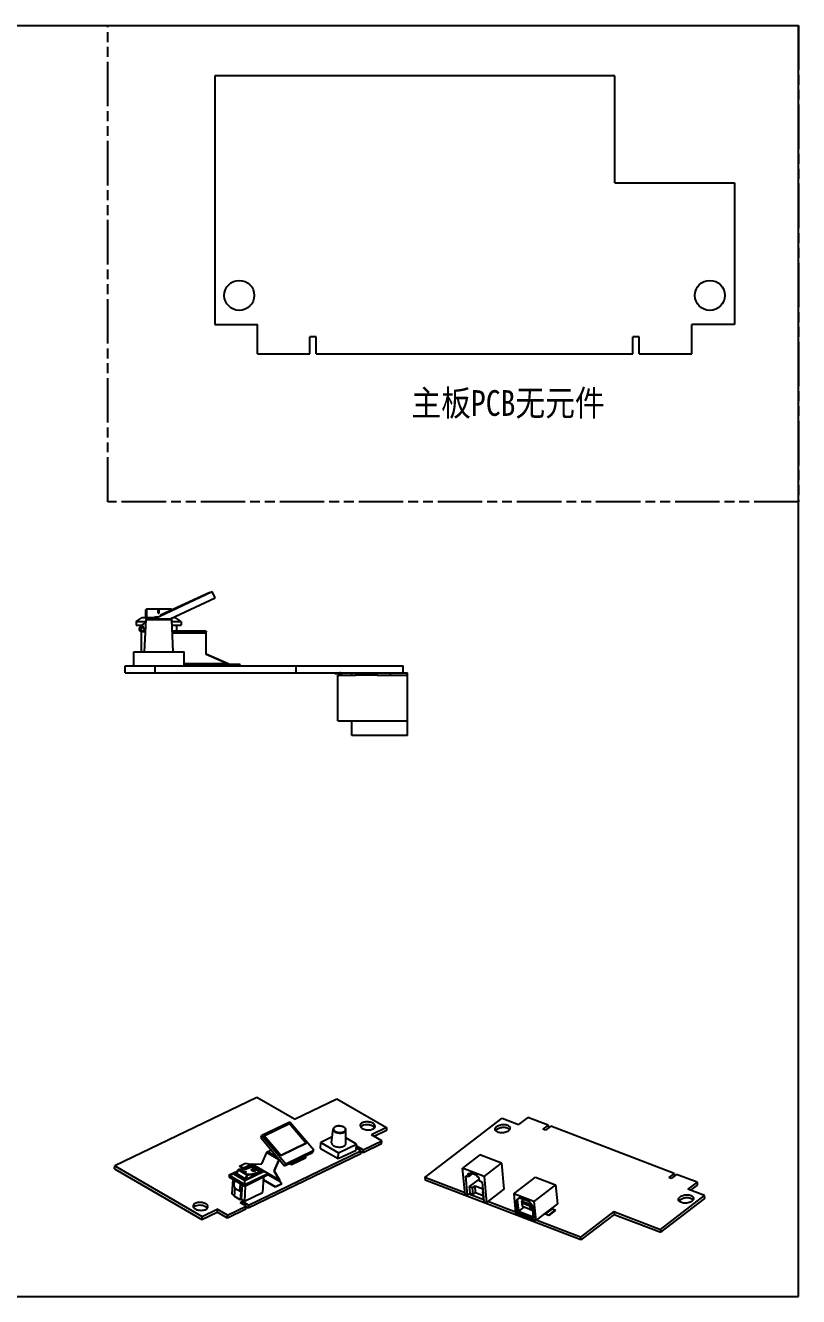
# Model space of a CAD drawing. Extents: x 0 to 420, y 0 to 297.
# Drawn here: x 239.3 to 420, y 0 to 297 of the extents above; entities that cross this region are included whole.
import ezdxf

# ---------------------------------------------------------------- set-up
doc = ezdxf.new("R2010")
doc.units = 0
doc.header["$LTSCALE"] = 23.1
doc.linetypes.add('PHANTOM', pattern=[0.8, 0.45, -0.05, 0.1, -0.05, 0.1, -0.05])
doc.layers.get('0').update_dxf_attribs({"linetype": 'CONTINUOUS'})
doc.styles.get("Standard").update_dxf_attribs({"font": 'txt', "width": 0.85})

msp = doc.modelspace()

# ---------------------------------------------------------------- linework, layer by layer
at = {"color": 7, "linetype": 'CONTINUOUS'}
for p, q in [((0, 297), (420, 297)), ((420, 0), (420, 297)), ((283.52, 285.23), (283.52, 227.13)), ((377.02, 285.23), (283.52, 285.23)), ((377.02, 260.23), (377.02, 285.23)), ((377.02, 260.23), (405.02, 260.23)), ((405.02, 260.23), (405.02, 227.13)), ((283.52, 227.13), (293.52, 227.13)), ((293.52, 220.23), (293.52, 227.13)), ((405.02, 227.13), (395.01, 227.13)), ((395.01, 220.23), (395.01, 227.13)), ((307.27, 224.23), (305.77, 224.23)), ((305.77, 220.23), (305.77, 224.23)), ((307.27, 220.23), (307.27, 224.23)), ((382.77, 224.23), (381.27, 224.23)), ((381.27, 220.23), (381.27, 224.23)), ((382.77, 220.23), (382.77, 224.23)), ((293.52, 220.23), (305.77, 220.23)), ((307.27, 220.23), (381.27, 220.23)), ((382.77, 220.23), (395.01, 220.23)), ((269.34, 158.36), (282.95, 164.71)), ((282.36, 164.54), (270.85, 159.18)), ((282.36, 164.54), (282.4, 164.45)), ((283.62, 163.26), (282.95, 164.71)), ((267.45, 158.66), (267.45, 160.4)), ((267.65, 158.66), (267.65, 160.6)), ((273.25, 160.6), (267.65, 160.6)), ((273.25, 160.58), (267.65, 160.58)), ((270.33, 159.69), (270.33, 160.42)), ((270.33, 160.42), (270.58, 160.42)), ((270.33, 160.39), (270.58, 160.39)), ((270.58, 159.69), (270.58, 160.42)), ((273.13, 158.36), (283.62, 163.26)), ((273.25, 160.6), (273.25, 160.3)), ((265.2, 157.76), (266.6, 158.66)), ((265.2, 157.76), (265.2, 156.86)), ((265.2, 157.76), (267.46, 157.76)), ((266.54, 157.06), (267.45, 157.48)), ((266.6, 158.66), (269.99, 158.66)), ((267.15, 150.66), (267.48, 158.17)), ((267.48, 158.17), (273.53, 158.17)), ((267.68, 158.36), (273.33, 158.36)), ((269.7, 158.71), (269.7, 158.68)), ((270.33, 159.69), (270.58, 159.69)), ((270.85, 159.18), (270.89, 159.09)), ((273.85, 150.66), (273.53, 158.17)), ((273.54, 157.76), (275.7, 157.76)), ((273.77, 158.66), (274.3, 158.66)), ((275.7, 157.76), (274.3, 158.66)), ((275.7, 157.76), (275.7, 156.86)), ((265.2, 156.86), (266.63, 156.86)), ((266.24, 156.53), (266.3, 156.39)), ((266.3, 156.86), (266.3, 156.56)), ((266.3, 156.39), (266.76, 156.61)), ((266.3, 156.39), (266.3, 155.49)), ((266.3, 155.33), (266.3, 150.66)), ((266.51, 155.29), (266.51, 155.44)), ((267.36, 155.44), (266.51, 155.44)), ((267.22, 155.61), (266.54, 157.06)), ((267.22, 155.61), (267.37, 155.68)), ((273.58, 156.86), (275.7, 156.86)), ((281.51, 155.44), (273.64, 155.44)), ((274.6, 156.86), (274.6, 155.44)), ((281.51, 155.44), (281.51, 155.29)), ((264.6, 147.36), (264.6, 150.66)), ((264.6, 150.66), (276.4, 150.66)), ((276.4, 147.36), (276.4, 150.66)), ((286.51, 147.9), (281.51, 150.07)), ((262.6, 145.76), (262.6, 147.36)), ((262.6, 147.36), (327.6, 147.36)), ((262.6, 145.76), (328.6, 145.76)), ((269.51, 147.36), (269.51, 145.76)), ((286.51, 147.9), (286.51, 147.83)), ((287.66, 147.65), (287.66, 147.5)), ((289.51, 147.65), (287.66, 147.65)), ((289.51, 147.5), (289.51, 147.65)), ((302.6, 145.76), (302.6, 147.36)), ((311.6, 145.76), (311.6, 145.56)), ((311.6, 145.56), (312.8, 145.56)), ((315.6, 145.16), (315.6, 145.76)), ((316.52, 145.16), (316.52, 145.76)), ((321.52, 145.16), (321.52, 145.76)), ((324.52, 145.76), (324.52, 145.16)), ((327.6, 145.76), (327.6, 147.36)), ((328.6, 131.06), (328.6, 145.76)), ((312.3, 134.54), (312.3, 145.16)), ((312.3, 145.16), (316.52, 145.16)), ((313.1, 145.26), (313.1, 145.16)), ((313.3, 145.16), (313.3, 145.26)), ((316.52, 145.46), (321.52, 145.46)), ((316.52, 145.26), (321.52, 145.26)), ((321.52, 145.16), (328.6, 145.16)), ((312.3, 134.54), (328.6, 134.54)), ((315.6, 131.06), (315.6, 134.54)), ((328.6, 131.06), (315.6, 131.06)), ((293.37, 46.5), (260.16, 30.51)), ((302.14, 41.42), (293.37, 46.5)), ((302.14, 41.42), (312.09, 46.21)), ((312.09, 46.21), (323.71, 39.49)), ((332.61, 27.86), (350.68, 41.72)), ((350.68, 41.72), (354.57, 40.23)), ((356.72, 41.87), (354.57, 40.23)), ((361.49, 40.04), (356.72, 41.87)), ((301.11, 40.75), (294.58, 37.6)), ((295.06, 37.55), (301.03, 40.43)), ((301.03, 40.43), (304.94, 35.81)), ((306.68, 34.18), (301.11, 40.75)), ((310.85, 35.95), (311.2, 39.12)), ((314.19, 35.76), (314.21, 38.94)), ((323.71, 39.49), (320.16, 37.78)), ((323.67, 38.81), (320.78, 37.42)), ((323.71, 39.49), (323.67, 38.81)), ((361.49, 40.04), (360.25, 39.09)), ((360.83, 38.87), (360.25, 39.09)), ((362.08, 39.82), (360.83, 38.87)), ((361.49, 40.04), (361.55, 39.42)), ((390.91, 28.77), (362.08, 39.82)), ((294.3, 37.13), (294.58, 37.6)), ((294.3, 37.13), (299.87, 30.55)), ((294.58, 37.6), (300.15, 31.03)), ((295.06, 37.55), (295.05, 37.52)), ((298.95, 32.91), (295.05, 37.52)), ((298.97, 32.94), (295.06, 37.55)), ((304.92, 35.78), (298.95, 32.91)), ((304.94, 35.81), (298.97, 32.94)), ((304.94, 35.81), (304.92, 35.78)), ((308.27, 34.62), (308.35, 36.02)), ((311, 37.29), (308.35, 36.02)), ((308.35, 36.02), (312.49, 33.62)), ((312.49, 33.62), (316.69, 35.64)), ((316.69, 35.64), (314.2, 37.08)), ((316.6, 34.24), (316.69, 35.64)), ((322.54, 35.7), (318.19, 33.6)), ((318.23, 34.28), (322.58, 36.38)), ((322.58, 36.38), (320.16, 37.78)), ((322.54, 35.7), (322.58, 36.38)), ((317.66, 33.35), (291.37, 20.69)), ((291.41, 21.37), (317.7, 34.03)), ((294.55, 31.03), (295.71, 33.67)), ((295.71, 33.67), (298.52, 32.04)), ((295.92, 33.9), (296.31, 34.09)), ((295.92, 33.9), (298.12, 32.63)), ((298.97, 32.94), (298.95, 32.91)), ((300.15, 31.03), (306.68, 34.18)), ((304.72, 32.89), (306.41, 33.7)), ((306.41, 33.7), (306.68, 34.18)), ((308.27, 34.62), (312.41, 32.23)), ((312.41, 32.23), (316.6, 34.24)), ((312.41, 32.23), (312.49, 33.62)), ((317.7, 34.03), (316.63, 34.64)), ((316.82, 35.09), (316.65, 35.01)), ((316.82, 35.09), (316.79, 34.55)), ((318.23, 34.28), (316.82, 35.09)), ((317.66, 33.35), (317.7, 34.03)), ((318.19, 33.6), (317.69, 33.89)), ((318.19, 33.6), (318.23, 34.28)), ((345.5, 33.08), (341.46, 29.98)), ((350.53, 31.15), (345.5, 33.08)), ((260.12, 29.83), (260.16, 30.51)), ((260.12, 29.83), (280.52, 18.03)), ((260.16, 30.51), (280.56, 18.71)), ((289.33, 30.5), (290.75, 31.18)), ((290.25, 29.97), (289.33, 30.5)), ((289.33, 30.44), (289.33, 30.5)), ((292.24, 30.92), (289.65, 29.68)), ((292.26, 30.78), (290.03, 29.71)), ((290.75, 31.18), (291.73, 30.97)), ((292.15, 30.51), (290.8, 29.86)), ((291.73, 30.97), (292, 30.81)), ((292.13, 30.33), (294.1, 29.19)), ((292.15, 30.51), (292.14, 30.34)), ((294.43, 29.19), (292.15, 30.51)), ((292.17, 30.33), (294.14, 29.19)), ((295.93, 28.79), (292.24, 30.92)), ((292.24, 30.92), (292.26, 30.78)), ((294.96, 29.22), (292.26, 30.78)), ((292.27, 29.75), (292.27, 29.73)), ((292.29, 30.91), (294.55, 31.03)), ((292.29, 30.91), (298.61, 27.26)), ((298.52, 32.04), (297.36, 29.4)), ((298.52, 32.04), (298.56, 32.03)), ((298.57, 32.06), (298.53, 32.08)), ((299.87, 30.55), (301.45, 31.31)), ((299.87, 30.55), (300.15, 31.03)), ((301.36, 30.94), (301.05, 31.12)), ((301.35, 30.87), (301.36, 30.94)), ((301.36, 30.94), (301.54, 31.03)), ((301.45, 31.31), (301.46, 31.3)), ((301.48, 31.34), (301.46, 31.3)), ((342.03, 23.9), (341.46, 29.98)), ((346.49, 28.05), (341.46, 29.98)), ((346.49, 28.05), (350.53, 31.15)), ((350.53, 31.15), (351.09, 25.07)), ((286.88, 28.34), (286.86, 27.96)), ((286.86, 27.96), (290.54, 25.83)), ((288.9, 29.31), (286.88, 28.34)), ((286.88, 28.34), (287.89, 28.68)), ((286.88, 28.34), (290.56, 26.21)), ((287.76, 27.44), (287.56, 23.98)), ((288.82, 29.13), (287.89, 28.68)), ((287.89, 28.68), (290.59, 27.11)), ((288.16, 27.2), (288.16, 27.17)), ((289.57, 26.36), (288.16, 27.17)), ((288.71, 28.85), (288.42, 28.71)), ((288.42, 28.71), (290.7, 27.39)), ((288.65, 28.7), (289.02, 29.63)), ((288.69, 28.67), (289.05, 29.6)), ((290.65, 27.53), (288.69, 28.67)), ((289.05, 29.6), (291.02, 28.46)), ((289.12, 29.69), (289.12, 29.69)), ((289.15, 29.68), (291.11, 28.54)), ((290.29, 29.08), (290.2, 29.13)), ((290.54, 25.83), (295.9, 28.41)), ((290.56, 26.21), (295.93, 28.79)), ((290.56, 26.21), (290.59, 27.11)), ((290.59, 27.11), (294.96, 29.22)), ((291.02, 28.46), (290.65, 27.53)), ((290.7, 27.39), (294.43, 29.19)), ((291.15, 28.41), (290.78, 27.49)), ((290.86, 29.14), (290.85, 29.13)), ((290.92, 29.09), (290.85, 29.13)), ((290.94, 29.09), (290.86, 29.14)), ((290.94, 29.09), (290.94, 29.09)), ((292.88, 29.39), (292.88, 29.38)), ((294.16, 29.06), (294.16, 29.07)), ((294.19, 29.07), (294.19, 29.1)), ((294.94, 27.95), (294.73, 24.34)), ((297.76, 25.63), (294.9, 27.28)), ((295.93, 28.79), (294.96, 29.22)), ((295.93, 28.79), (295.9, 28.41)), ((295.91, 28.55), (298.86, 26.85)), ((297.4, 29.39), (297.36, 29.4)), ((297.36, 29.4), (298.61, 27.26)), ((298.61, 27.26), (298.66, 27.25)), ((298.86, 26.85), (299.18, 26.31)), ((332.61, 27.86), (332.68, 27.2)), ((341.99, 24.27), (332.61, 27.86)), ((369.11, 13.24), (332.68, 27.2)), ((342.63, 23.67), (342.21, 28.21)), ((342.79, 27.99), (342.21, 28.21)), ((342.72, 28.76), (342.79, 27.99)), ((343.24, 28.55), (342.72, 28.76)), ((343.81, 28.77), (342.79, 27.99)), ((343.1, 25.72), (345.39, 27.47)), ((343.2, 29.01), (343.24, 28.55)), ((343.2, 29.01), (344.8, 28.4)), ((343.63, 28.85), (343.24, 28.55)), ((344.84, 27.94), (344.8, 28.4)), ((345.37, 27.74), (344.84, 27.94)), ((345.44, 26.98), (345.37, 27.74)), ((346.02, 26.75), (345.44, 26.98)), ((346.02, 26.75), (346.45, 22.2)), ((346.49, 28.05), (347.05, 21.97)), ((353.45, 23.99), (358.52, 27.88)), ((358.52, 27.88), (363.21, 26.08)), ((390.91, 28.77), (389.67, 27.81)), ((390.25, 27.59), (389.67, 27.81)), ((391.5, 28.54), (390.25, 27.59)), ((390.91, 28.77), (390.97, 28.14)), ((396.27, 26.72), (391.5, 28.54)), ((287.56, 23.98), (288.11, 23.66)), ((288.2, 25.26), (288.1, 23.44)), ((289.61, 24.45), (288.2, 25.26)), ((289.61, 24.45), (289.5, 22.63)), ((289.57, 26.39), (289.57, 26.36)), ((289.92, 26.19), (289.71, 22.73)), ((290.68, 25.9), (290.47, 22.29)), ((290.47, 22.29), (294.73, 24.34)), ((290.56, 26.21), (290.54, 25.83)), ((297.75, 25.56), (297.76, 25.63)), ((299.18, 26.31), (297.76, 25.63)), ((299.17, 26.25), (299.18, 26.31)), ((342.03, 23.9), (342.63, 23.67)), ((342.63, 23.67), (343.25, 24.15)), ((346.41, 22.58), (342.94, 23.91)), ((343.25, 24.15), (343.1, 25.72)), ((343.1, 25.72), (343.81, 25.45)), ((343.25, 24.15), (343.95, 23.88)), ((343.81, 25.45), (344.37, 25.88)), ((343.95, 23.88), (343.81, 25.45)), ((343.95, 23.88), (344.51, 24.31)), ((344.51, 24.31), (344.37, 25.88)), ((344.37, 25.88), (346.17, 25.18)), ((344.51, 24.31), (346.31, 23.62)), ((346.23, 24.53), (346.22, 24.52)), ((346.37, 22.95), (346.22, 24.52)), ((346.23, 24.52), (346.22, 24.52)), ((351.09, 25.07), (347.05, 21.97)), ((353.45, 23.99), (353.86, 19.6)), ((358.14, 22.19), (353.45, 23.99)), ((363.21, 26.08), (358.14, 22.19)), ((363.21, 26.08), (363.62, 21.69)), ((396.27, 26.72), (394.13, 25.07)), ((398.02, 23.58), (394.13, 25.07)), ((396.33, 26.05), (394.74, 24.83)), ((396.27, 26.72), (396.33, 26.05)), ((286.53, 19.02), (290.88, 21.11)), ((289.5, 22.63), (288.1, 23.44)), ((290.01, 22.18), (289.48, 21.93)), ((290.88, 21.11), (289.48, 21.93)), ((289.5, 22.63), (289.71, 22.73)), ((289.71, 22.73), (290.47, 22.29)), ((290.01, 22.18), (289.98, 21.64)), ((291.41, 21.37), (290.01, 22.18)), ((290.84, 20.43), (290.88, 21.11)), ((291.37, 20.69), (290.87, 20.98)), ((291.37, 20.69), (291.41, 21.37)), ((346.37, 22.95), (346.38, 22.95)), ((346.45, 22.2), (347.05, 21.97)), ((353.85, 19.73), (347.36, 22.21)), ((354.73, 23.16), (354.04, 22.64)), ((354.3, 19.78), (354.04, 22.64)), ((354.25, 22.61), (354.85, 23.06)), ((354.25, 22.61), (354.5, 19.93)), ((355.78, 20.9), (354.5, 19.93)), ((354.73, 23.16), (356.93, 22.32)), ((354.8, 23.08), (356.93, 22.26)), ((355.34, 22.31), (355.83, 22.69)), ((355.46, 21.03), (355.34, 22.31)), ((355.39, 21.91), (355.34, 22.31)), ((355.34, 22.31), (357.48, 21.49)), ((355.48, 21.04), (355.39, 21.91)), ((355.39, 21.91), (357.15, 21.24)), ((355.48, 21.04), (355.46, 21.03)), ((357.6, 20.21), (355.46, 21.03)), ((357.23, 20.37), (355.48, 21.04)), ((357.78, 21.2), (356.93, 22.32)), ((356.93, 22.27), (357.73, 21.22)), ((357.15, 21.24), (357.48, 21.49)), ((357.15, 21.24), (357.23, 20.37)), ((357.48, 21.49), (357.51, 21.51)), ((357.48, 21.49), (357.6, 20.21)), ((357.72, 21.22), (357.98, 18.49)), ((357.78, 21.2), (358.04, 18.34)), ((358.14, 22.19), (358.55, 17.81)), ((363.62, 21.69), (362.31, 20.69)), ((387.73, 15.68), (398.02, 23.58)), ((387.79, 15.02), (398.08, 22.91)), ((398.08, 22.91), (398.02, 23.58)), ((280.52, 18.03), (284.07, 19.74)), ((280.52, 18.03), (280.56, 18.71)), ((280.56, 18.71), (284.11, 20.42)), ((284.11, 20.42), (284.07, 19.74)), ((286.49, 18.34), (284.07, 19.74)), ((286.53, 19.02), (284.11, 20.42)), ((290.84, 20.43), (286.49, 18.34)), ((286.49, 18.34), (286.53, 19.02)), ((358.55, 17.81), (353.86, 19.6)), ((358.04, 18.34), (354.3, 19.78)), ((354.5, 19.93), (357.97, 18.6)), ((357.23, 20.37), (357.6, 20.21)), ((357.6, 20.21), (357.8, 20.36)), ((360.75, 19.49), (358.55, 17.81)), ((369.05, 13.9), (358.66, 17.88)), ((360.75, 19.49), (360.76, 19.45)), ((362.31, 20.65), (360.76, 19.45)), ((362.4, 20.53), (360.84, 19.34)), ((360.84, 19.34), (361.58, 19.06)), ((361.59, 18.94), (360.85, 19.22)), ((363.13, 20.25), (361.58, 19.06)), ((361.58, 19.06), (361.59, 18.94)), ((363.14, 20.13), (361.59, 18.94)), ((362.31, 20.69), (362.31, 20.65)), ((362.4, 20.53), (363.13, 20.25)), ((363.13, 20.25), (363.14, 20.13)), ((376.82, 19.86), (369.05, 13.9)), ((376.88, 19.2), (369.11, 13.24)), ((376.82, 19.86), (387.73, 15.68)), ((376.82, 19.86), (376.88, 19.2)), ((376.88, 19.2), (387.79, 15.02)), ((387.73, 15.68), (387.79, 15.02)), ((369.05, 13.9), (369.11, 13.24)), ((0, 0), (420, 0))]:
    msp.add_line(p, q, dxfattribs=at)
at = {"color": 3, "linetype": 'CONTINUOUS'}
for p, q in [((266.24, 156.53), (266.69, 156.74)), ((267.36, 155.29), (266.51, 155.29)), ((281.51, 155.29), (273.65, 155.29)), ((281.51, 155.04), (273.66, 155.04)), ((281.51, 149.99), (281.51, 155.29)), ((286.51, 147.83), (281.51, 149.99)), ((286.51, 147.83), (276.4, 147.83)), ((289.51, 147.5), (276.4, 147.5)), ((301.48, 31.34), (304.71, 32.9)), ((290.19, 29.94), (289.33, 30.44)), ((298.56, 32.03), (297.4, 29.39)), ((301.35, 30.87), (300.98, 31.09)), ((301.51, 30.86), (304.74, 32.41)), ((297.75, 25.56), (294.9, 27.21)), ((297.4, 29.39), (298.66, 27.25)), ((299.17, 26.25), (297.75, 25.56))]:
    msp.add_line(p, q, dxfattribs=at)
at = {"linetype": 'PHANTOM'}
msp.add_lwpolyline([(258.58, 297), (420, 297), (420, 185.71), (258.58, 185.71)], close=True, dxfattribs=at)
at = {"color": 7, "linetype": 'CONTINUOUS'}
for centre in [(289.27, 233.93), (399.27, 233.93)]:
    msp.add_circle(centre, 3.5, dxfattribs=at)
for centre, radius, start, end in [((267.65, 160.4), 0.2, 102.0734, 180.0021), ((267.65, 160.4), 0.201, 90.0408, 102.0662), ((267.65, 160.36), 0.221, 90.0219, 100.8138), ((273.25, 160.4), 0.199, 83.9066, 89.9868), ((273.25, 160.4), 0.2, 0.0002, 83.944), ((267.68, 158.16), 0.2, 90, 177.5), ((273.33, 158.16), 0.2, 2.5, 90), ((266.51, 155.94), 0.5, 115, 270), ((288.61, 153.21), 5.7, 248.4319, 248.7015), ((312.8, 145.26), 0.5, 0, 90), ((312.8, 145.26), 0.3, 0, 90), ((312.3, 38.37), 1.44, 114.0524, 115.7042), ((312.27, 38.53), 1.26, 115.7029, 117.5554), ((320.05, 38.87), 1.02, 43.6481, 44.2679), ((350.03, 38.3), 0.948, 141.196, 145.1104), ((351.69, 38.41), 1.02, 49.9025, 50.5699), ((292.12, 30.24), 0.101, 100.983, 115.6479), ((288.52, 37.83), 8.33, 295.3941, 295.6822), ((292.12, 30.24), 0.1, 59.9448, 100.9649), ((292.25, 36.73), 5.82, 270.1201, 270.45), ((299.02, 31.82), 0.547, 151.6813, 156.2292), ((298.83, 31.92), 0.335, 150.9926, 151.6922), ((298.83, 31.92), 0.339, 145.6086, 150.9849), ((289.11, 29.59), 0.1, 85.0276, 158.4853), ((289.47, 33.76), 4.09, 265.1551, 265.5295), ((292.23, 29.59), 0.108, 172.0785, 184.6428), ((292.99, 29.51), 0.131, 346.6409, 354.9863), ((294.09, 29.11), 0.1, 357.4203, 59.9507), ((296.22, 25.74), 2.83, 31.1648, 32.4022), ((313.8, 35.43), 17.24, 209.1496, 209.3077), ((303.97, 29.91), 5.97, 209.3206, 209.6212), ((392.89, 21.88), 0.948, 141.196, 145.1104), ((394.55, 21.98), 1.02, 49.9025, 50.5699), ((280.98, 20.06), 1.02, 43.6481, 44.2679), ((335.59, 44.64), 31.12, 306.97, 307.429)]:
    msp.add_arc(centre, radius, start, end, dxfattribs=at)
at = {"color": 3, "linetype": 'CONTINUOUS'}
for centre, radius, start, end in [((266.51, 155.94), 0.65, 115, 270), ((298.94, 31.86), 0.42, 152.6884, 156.2334), ((298.78, 31.95), 0.231, 147.5779, 151.6832), ((298.95, 31.86), 0.426, 151.6922, 152.6959), ((301.13, 31.04), 0.464, 37.9417, 40.2616), ((294.67, 25.42), 4.39, 21.3723, 22.1501)]:
    msp.add_arc(centre, radius, start, end, dxfattribs=at)
at = {"color": 7, "linetype": 'CONTINUOUS'}
for points, knots in [([(267.45, 160.4), (267.45, 160.42), (267.46, 160.46), (267.5, 160.52), (267.55, 160.56), (267.59, 160.57), (267.61, 160.58)], [0, 0, 0, 0, 0.239833, 0.485157, 0.738832, 1, 1, 1, 1]), ([(273.45, 160.4), (273.45, 160.42), (273.44, 160.47), (273.4, 160.53), (273.33, 160.57), (273.28, 160.58), (273.25, 160.58)], [0, 0, 0, 0, 0.238313, 0.483598, 0.738487, 1, 1, 1, 1]), ([(269.45, 158.71), (269.45, 158.71), (269.46, 158.72), (269.46, 158.72), (269.47, 158.73), (269.49, 158.73), (269.53, 158.74), (269.6, 158.76), (269.7, 158.77), (269.82, 158.78), (269.97, 158.79), (270.13, 158.8), (270.24, 158.81), (270.29, 158.81)], [0, 0, 0, 0, 0.00883, 0.015708, 0.024574, 0.048609, 0.081146, 0.171077, 0.29195, 0.440033, 0.610833, 0.79936, 1, 1, 1, 1]), ([(269.5, 158.69), (269.49, 158.69), (269.48, 158.7), (269.47, 158.7), (269.46, 158.7), (269.46, 158.71), (269.45, 158.71), (269.45, 158.71)], [0, 0, 0, 0, 0.397054, 0.689594, 0.797976, 0.883094, 1, 1, 1, 1]), ([(269.5, 158.71), (269.51, 158.71), (269.54, 158.72), (269.62, 158.73), (269.68, 158.74), (269.72, 158.74)], [0, 0, 0, 0, 0.178279, 0.406295, 1, 1, 1, 1]), ([(269.72, 158.68), (269.68, 158.68), (269.62, 158.68), (269.54, 158.69), (269.51, 158.69), (269.5, 158.69)], [0, 0, 0, 0, 0.594534, 0.822506, 1, 1, 1, 1]), ([(270.23, 158.78), (270.19, 158.77), (270.12, 158.77), (270.02, 158.77), (269.93, 158.76), (269.85, 158.75), (269.79, 158.74), (269.75, 158.73), (269.72, 158.72), (269.71, 158.72), (269.7, 158.71), (269.7, 158.71)], [0, 0, 0, 0, 0.206204, 0.397055, 0.567978, 0.714059, 0.83259, 0.920288, 0.975268, 0.99079, 1, 1, 1, 1]), ([(269.7, 158.71), (269.7, 158.71), (269.71, 158.71), (269.72, 158.7), (269.73, 158.7), (269.74, 158.7), (269.76, 158.69), (269.79, 158.69), (269.84, 158.69), (269.91, 158.68), (269.97, 158.68), (270.02, 158.68)], [0, 0, 0, 0, 0.025426, 0.047982, 0.078102, 0.115961, 0.16156, 0.275688, 0.418902, 0.588594, 1, 1, 1, 1]), ([(269.72, 158.74), (269.79, 158.75), (269.94, 158.76), (270.09, 158.77), (270.17, 158.77)], [0, 0, 0, 0, 0.45924, 1, 1, 1, 1]), ([(270, 158.67), (269.97, 158.67), (269.88, 158.67), (269.79, 158.67), (269.72, 158.68)], [0, 0, 0, 0, 0.273139, 1, 1, 1, 1]), ([(287.66, 147.65), (287.47, 147.65), (287.09, 147.7), (286.72, 147.82), (286.54, 147.9)], [0, 0, 0, 0, 0.489892, 1, 1, 1, 1]), ([(311.2, 39.12), (311.19, 39.08), (311.2, 39), (311.24, 38.88), (311.31, 38.76), (311.42, 38.65), (311.55, 38.54), (311.71, 38.45), (311.89, 38.37), (312.16, 38.28), (312.52, 38.21), (312.97, 38.2), (313.33, 38.25), (313.59, 38.32), (313.71, 38.37), (313.77, 38.4)], [0, 0, 0, 0, 0.040031, 0.081898, 0.127435, 0.177792, 0.233451, 0.294356, 0.360046, 0.429766, 0.577152, 0.727533, 0.871245, 0.937942, 1, 1, 1, 1]), ([(311.67, 39.67), (311.61, 39.64), (311.49, 39.57), (311.34, 39.44), (311.24, 39.29), (311.21, 39.18), (311.2, 39.12)], [0, 0, 0, 0, 0.281468, 0.537757, 0.774425, 1, 1, 1, 1]), ([(311.68, 39.65), (311.62, 39.62), (311.52, 39.55), (311.39, 39.43), (311.33, 39.31), (311.3, 39.21), (311.3, 39.14), (311.31, 39.06), (311.34, 38.96), (311.42, 38.84), (311.55, 38.71), (311.73, 38.59), (311.94, 38.49), (312.18, 38.42), (312.44, 38.37), (312.71, 38.34), (312.98, 38.34), (313.24, 38.37), (313.48, 38.43), (313.63, 38.49), (313.7, 38.52)], [0, 0, 0, 0, 0.057955, 0.108805, 0.153931, 0.175289, 0.196416, 0.217821, 0.239983, 0.287981, 0.342638, 0.40455, 0.473216, 0.547392, 0.625349, 0.705067, 0.7844, 0.861233, 0.933624, 1, 1, 1, 1]), ([(314.21, 38.94), (314.22, 38.99), (314.2, 39.08), (314.15, 39.21), (314.07, 39.33), (313.96, 39.44), (313.83, 39.54), (313.61, 39.66), (313.31, 39.77), (312.9, 39.85), (312.48, 39.87), (312.08, 39.82), (311.82, 39.74), (311.71, 39.69)], [0, 0, 0, 0, 0.045207, 0.091786, 0.140894, 0.193446, 0.250003, 0.310706, 0.443175, 0.586035, 0.731713, 0.872027, 1, 1, 1, 1]), ([(313.7, 38.52), (313.76, 38.55), (313.87, 38.61), (314.01, 38.74), (314.08, 38.86), (314.11, 38.96), (314.12, 39.03), (314.12, 39.1), (314.09, 39.2), (314.02, 39.33), (313.88, 39.46), (313.71, 39.58), (313.5, 39.69), (313.25, 39.76), (312.99, 39.82), (312.72, 39.84), (312.45, 39.84), (312.18, 39.81), (311.94, 39.76), (311.79, 39.7), (311.72, 39.67)], [0, 0, 0, 0, 0.059301, 0.111327, 0.157223, 0.178751, 0.199895, 0.221173, 0.243088, 0.290364, 0.344212, 0.405396, 0.4735, 0.547308, 0.625078, 0.704758, 0.784154, 0.861093, 0.933582, 1, 1, 1, 1]), ([(313.77, 38.4), (313.83, 38.43), (313.95, 38.5), (314.1, 38.63), (314.18, 38.76), (314.21, 38.87), (314.21, 38.92), (314.21, 38.94)], [0, 0, 0, 0, 0.296732, 0.556974, 0.786507, 0.894195, 1, 1, 1, 1]), ([(320.52, 40.48), (320.39, 40.56), (320.11, 40.68), (319.64, 40.79), (319.14, 40.83), (318.65, 40.79), (318.22, 40.68), (317.86, 40.51), (317.61, 40.28), (317.54, 40.08), (317.53, 39.99)], [0, 0, 0, 0, 0.130889, 0.275418, 0.425453, 0.571938, 0.706403, 0.82256, 0.918516, 1, 1, 1, 1]), ([(317.53, 39.99), (317.53, 39.93), (317.55, 39.79), (317.65, 39.6), (317.82, 39.43), (317.96, 39.33), (318.04, 39.29)], [0, 0, 0, 0, 0.20945, 0.438749, 0.701016, 1, 1, 1, 1]), ([(317.75, 39.76), (317.74, 39.75), (317.7, 39.71), (317.66, 39.67), (317.63, 39.64)], [0, 0, 0, 0, 0.259486, 1, 1, 1, 1]), ([(320.48, 39.81), (320.28, 39.92), (319.8, 40.09), (319.05, 40.17), (318.34, 40.07), (317.91, 39.89), (317.75, 39.76)], [0, 0, 0, 0, 0.248172, 0.522655, 0.784528, 1, 1, 1, 1]), ([(318.04, 39.29), (318.16, 39.21), (318.45, 39.09), (318.92, 38.98), (319.42, 38.94), (319.91, 38.98), (320.34, 39.09), (320.7, 39.26), (320.95, 39.49), (321.02, 39.69), (321.03, 39.78)], [0, 0, 0, 0, 0.130889, 0.275418, 0.425453, 0.571938, 0.706403, 0.82256, 0.918516, 1, 1, 1, 1]), ([(320.78, 39.58), (320.76, 39.6), (320.67, 39.69), (320.57, 39.76), (320.48, 39.81)], [0, 0, 0, 0, 0.233752, 1, 1, 1, 1]), ([(321.03, 39.78), (321.03, 39.85), (321.01, 39.98), (320.91, 40.17), (320.74, 40.34), (320.6, 40.44), (320.52, 40.48)], [0, 0, 0, 0, 0.20945, 0.438749, 0.701016, 1, 1, 1, 1]), ([(320.88, 39.45), (320.88, 39.46), (320.85, 39.51), (320.81, 39.55), (320.79, 39.57)], [0, 0, 0, 0, 0.241293, 1, 1, 1, 1]), ([(349.06, 39.08), (349.06, 39.14), (349.07, 39.26), (349.14, 39.44), (349.27, 39.61), (349.38, 39.71), (349.44, 39.76)], [0, 0, 0, 0, 0.218663, 0.452055, 0.711071, 1, 1, 1, 1]), ([(352.17, 38.72), (352.05, 38.63), (351.77, 38.47), (351.3, 38.32), (350.79, 38.25), (350.28, 38.26), (349.82, 38.35), (349.43, 38.53), (349.16, 38.77), (349.07, 38.98), (349.06, 39.08)], [0, 0, 0, 0, 0.126012, 0.267041, 0.415355, 0.561802, 0.69759, 0.816061, 0.915032, 1, 1, 1, 1]), ([(349.29, 38.9), (349.3, 38.92), (349.37, 38.99), (349.44, 39.06), (349.5, 39.1)], [0, 0, 0, 0, 0.237679, 1, 1, 1, 1]), ([(349.44, 39.76), (349.56, 39.85), (349.84, 40.01), (350.3, 40.16), (350.82, 40.23), (351.33, 40.22), (351.79, 40.13), (352.18, 39.96), (352.45, 39.71), (352.54, 39.5), (352.55, 39.4)], [0, 0, 0, 0, 0.126012, 0.267041, 0.415355, 0.561802, 0.69759, 0.816061, 0.915032, 1, 1, 1, 1]), ([(349.5, 39.1), (349.69, 39.25), (350.17, 39.47), (350.95, 39.6), (351.71, 39.53), (352.17, 39.34), (352.34, 39.2)], [0, 0, 0, 0, 0.242695, 0.516619, 0.781115, 1, 1, 1, 1]), ([(352.55, 39.4), (352.55, 39.34), (352.54, 39.22), (352.47, 39.04), (352.34, 38.87), (352.23, 38.77), (352.17, 38.72)], [0, 0, 0, 0, 0.218663, 0.452055, 0.711071, 1, 1, 1, 1]), ([(352.35, 39.19), (352.36, 39.18), (352.41, 39.14), (352.45, 39.1), (352.47, 39.06)], [0, 0, 0, 0, 0.259104, 1, 1, 1, 1]), ([(310.85, 35.95), (310.84, 35.91), (310.85, 35.82), (310.89, 35.68), (310.97, 35.55), (311.09, 35.42), (311.24, 35.31), (311.41, 35.21), (311.61, 35.12), (311.91, 35.02), (312.31, 34.95), (312.81, 34.93), (313.21, 34.98), (313.5, 35.07), (313.63, 35.12), (313.69, 35.15)], [0, 0, 0, 0, 0.040031, 0.081898, 0.127435, 0.177791, 0.23345, 0.294355, 0.360045, 0.429764, 0.57715, 0.727532, 0.871244, 0.937942, 1, 1, 1, 1]), ([(313.69, 35.15), (313.77, 35.19), (313.9, 35.26), (314.06, 35.41), (314.15, 35.55), (314.19, 35.67), (314.19, 35.73), (314.19, 35.76)], [0, 0, 0, 0, 0.296734, 0.556975, 0.786506, 0.894194, 1, 1, 1, 1]), ([(295.71, 33.67), (295.73, 33.72), (295.79, 33.81), (295.87, 33.88), (295.92, 33.9)], [0, 0, 0, 0, 0.528836, 1, 1, 1, 1]), ([(296.31, 34.09), (296.34, 34.1), (296.48, 34.17), (296.62, 34.22), (296.73, 34.26)], [0, 0, 0, 0, 0.243181, 1, 1, 1, 1]), ([(292.08, 30.33), (291.83, 30.21), (291.33, 30), (290.58, 29.79), (289.85, 29.67), (289.38, 29.67), (289.15, 29.69)], [0, 0, 0, 0, 0.273913, 0.531203, 0.77264, 1, 1, 1, 1]), ([(289.15, 29.68), (289.38, 29.66), (289.86, 29.66), (290.59, 29.77), (291.34, 29.99), (291.84, 30.19), (292.09, 30.31)], [0, 0, 0, 0, 0.228447, 0.470202, 0.727092, 1, 1, 1, 1]), ([(291.73, 30.97), (291.81, 30.95), (291.98, 30.92), (292.14, 30.91), (292.22, 30.91)], [0, 0, 0, 0, 0.516441, 1, 1, 1, 1]), ([(292.08, 30.33), (292.09, 30.34), (292.11, 30.34), (292.12, 30.33), (292.13, 30.33)], [0, 0, 0, 0, 0.460294, 1, 1, 1, 1]), ([(292.12, 29.61), (292.12, 29.62), (292.13, 29.65), (292.16, 29.69), (292.21, 29.72), (292.25, 29.74), (292.27, 29.75)], [0, 0, 0, 0, 0.20233, 0.429305, 0.6938, 1, 1, 1, 1]), ([(292.12, 29.61), (292.12, 29.62), (292.14, 29.65), (292.19, 29.7), (292.24, 29.72), (292.27, 29.73)], [0, 0, 0, 0, 0.203751, 0.56069, 1, 1, 1, 1]), ([(292.13, 30.33), (292.14, 30.33), (292.15, 30.34), (292.17, 30.33), (292.17, 30.33)], [0, 0, 0, 0, 0.54295, 1, 1, 1, 1]), ([(292.27, 29.75), (292.31, 29.76), (292.39, 29.78), (292.53, 29.8), (292.68, 29.79), (292.82, 29.76), (292.95, 29.72), (293.03, 29.66), (293.08, 29.61), (293.1, 29.58), (293.12, 29.54), (293.12, 29.51), (293.12, 29.5)], [0, 0, 0, 0, 0.12728, 0.2718, 0.422935, 0.570896, 0.707306, 0.824503, 0.874918, 0.920103, 0.961199, 1, 1, 1, 1]), ([(292.27, 29.73), (292.3, 29.75), (292.39, 29.77), (292.52, 29.78), (292.67, 29.78), (292.81, 29.75), (292.93, 29.71), (293.02, 29.66), (293.07, 29.61), (293.1, 29.57), (293.11, 29.54), (293.12, 29.51), (293.12, 29.5)], [0, 0, 0, 0, 0.126111, 0.269146, 0.41899, 0.566252, 0.70296, 0.82161, 0.873023, 0.919201, 0.961011, 1, 1, 1, 1]), ([(292.99, 29.51), (292.99, 29.52), (292.99, 29.54), (292.98, 29.57), (292.96, 29.59), (292.93, 29.63), (292.86, 29.67), (292.77, 29.71), (292.66, 29.73), (292.55, 29.73), (292.45, 29.72), (292.38, 29.71), (292.35, 29.7)], [0, 0, 0, 0, 0.038447, 0.079357, 0.124267, 0.174694, 0.29197, 0.429034, 0.577595, 0.728772, 0.873049, 1, 1, 1, 1]), ([(301.48, 30.93), (301.46, 30.92), (301.42, 30.91), (301.38, 30.93), (301.36, 30.94)], [0, 0, 0, 0, 0.460248, 1, 1, 1, 1]), ([(301.46, 31.3), (301.48, 31.27), (301.52, 31.2), (301.55, 31.1), (301.55, 31.03), (301.53, 30.98), (301.51, 30.95), (301.49, 30.93), (301.48, 30.93)], [0, 0, 0, 0, 0.289354, 0.570608, 0.69664, 0.809022, 0.908555, 1, 1, 1, 1]), ([(288.16, 27.17), (288.11, 27), (288.05, 26.73), (288.01, 26.37), (288, 25.91), (288.07, 25.52), (288.2, 25.26)], [0, 0, 0, 0, 0.286992, 0.422582, 0.551999, 1, 1, 1, 1]), ([(288.62, 28.59), (288.62, 28.6), (288.63, 28.64), (288.64, 28.67), (288.65, 28.7)], [0, 0, 0, 0, 0.245944, 1, 1, 1, 1]), ([(288.65, 28.7), (288.65, 28.7), (288.65, 28.69), (288.67, 28.68), (288.68, 28.68), (288.69, 28.67)], [0, 0, 0, 0, 0.119558, 0.321437, 1, 1, 1, 1]), ([(288.65, 28.57), (288.66, 28.58), (288.67, 28.62), (288.68, 28.65), (288.69, 28.67)], [0, 0, 0, 0, 0.245416, 1, 1, 1, 1]), ([(289.02, 29.63), (289.02, 29.63), (289.02, 29.62), (289.03, 29.61), (289.04, 29.6), (289.05, 29.6)], [0, 0, 0, 0, 0.119687, 0.321692, 1, 1, 1, 1]), ([(289.05, 29.6), (289.06, 29.61), (289.07, 29.64), (289.09, 29.66), (289.1, 29.67)], [0, 0, 0, 0, 0.516481, 1, 1, 1, 1]), ([(289.1, 29.67), (289.11, 29.67), (289.12, 29.68), (289.13, 29.68), (289.14, 29.68)], [0, 0, 0, 0, 0.277243, 1, 1, 1, 1]), ([(289.12, 29.69), (289.13, 29.69), (289.14, 29.69), (289.15, 29.68), (289.15, 29.68)], [0, 0, 0, 0, 0.745815, 1, 1, 1, 1]), ([(290.86, 29.14), (290.8, 29.14), (290.58, 29.12), (290.37, 29.12), (290.2, 29.13)], [0, 0, 0, 0, 0.254864, 1, 1, 1, 1]), ([(290.85, 29.13), (290.8, 29.12), (290.59, 29.11), (290.39, 29.11), (290.23, 29.11)], [0, 0, 0, 0, 0.254633, 1, 1, 1, 1]), ([(290.94, 29.09), (290.88, 29.09), (290.67, 29.07), (290.45, 29.07), (290.29, 29.08)], [0, 0, 0, 0, 0.254823, 1, 1, 1, 1]), ([(290.65, 27.53), (290.65, 27.53), (290.64, 27.49), (290.63, 27.46), (290.62, 27.44)], [0, 0, 0, 0, 0.254177, 1, 1, 1, 1]), ([(290.78, 27.49), (290.77, 27.49), (290.75, 27.49), (290.72, 27.5), (290.68, 27.52), (290.66, 27.53), (290.65, 27.53)], [0, 0, 0, 0, 0.209269, 0.471262, 0.748276, 1, 1, 1, 1]), ([(290.78, 27.49), (290.78, 27.48), (290.77, 27.46), (290.77, 27.44), (290.76, 27.42)], [0, 0, 0, 0, 0.253458, 1, 1, 1, 1]), ([(291.11, 28.54), (291.09, 28.55), (291.06, 28.53), (291.03, 28.49), (291.02, 28.47), (291.02, 28.46)], [0, 0, 0, 0, 0.433768, 0.711885, 1, 1, 1, 1]), ([(291.15, 28.41), (291.14, 28.41), (291.12, 28.42), (291.08, 28.43), (291.05, 28.44), (291.03, 28.45), (291.02, 28.46)], [0, 0, 0, 0, 0.209276, 0.471275, 0.748295, 1, 1, 1, 1]), ([(294.1, 29.19), (293.84, 29.07), (293.34, 28.86), (292.57, 28.64), (291.83, 28.52), (291.35, 28.52), (291.11, 28.54)], [0, 0, 0, 0, 0.273183, 0.530167, 0.771822, 1, 1, 1, 1]), ([(291.15, 28.41), (291.15, 28.42), (291.16, 28.45), (291.15, 28.49), (291.14, 28.52), (291.12, 28.54), (291.11, 28.54)], [0, 0, 0, 0, 0.26461, 0.527556, 0.774843, 1, 1, 1, 1]), ([(294.16, 29.07), (293.9, 28.94), (293.4, 28.73), (292.62, 28.51), (291.87, 28.39), (291.38, 28.39), (291.15, 28.41)], [0, 0, 0, 0, 0.273183, 0.530167, 0.771822, 1, 1, 1, 1]), ([(292.97, 29.34), (292.93, 29.32), (292.85, 29.3), (292.72, 29.29), (292.57, 29.31), (292.44, 29.34), (292.33, 29.38), (292.26, 29.41), (292.18, 29.47), (292.12, 29.53), (292.12, 29.58)], [0, 0, 0, 0, 0.12569, 0.268019, 0.41866, 0.568373, 0.708, 0.771376, 0.829292, 1, 1, 1, 1]), ([(292.35, 29.7), (292.34, 29.69), (292.31, 29.68), (292.28, 29.65), (292.25, 29.62), (292.25, 29.6), (292.24, 29.59)], [0, 0, 0, 0, 0.305144, 0.568856, 0.796589, 1, 1, 1, 1]), ([(292.24, 29.59), (292.24, 29.58), (292.24, 29.56), (292.25, 29.53), (292.27, 29.51), (292.31, 29.47), (292.37, 29.43), (292.47, 29.39), (292.57, 29.37), (292.68, 29.36), (292.79, 29.36), (292.85, 29.38), (292.88, 29.39)], [0, 0, 0, 0, 0.036213, 0.075108, 0.118541, 0.168069, 0.285358, 0.423826, 0.574317, 0.72711, 0.872292, 1, 1, 1, 1]), ([(292.24, 29.58), (292.24, 29.57), (292.24, 29.55), (292.25, 29.52), (292.27, 29.49), (292.31, 29.46), (292.37, 29.41), (292.46, 29.38), (292.57, 29.35), (292.68, 29.34), (292.78, 29.35), (292.85, 29.37), (292.88, 29.38)], [0, 0, 0, 0, 0.036215, 0.075101, 0.118519, 0.168029, 0.285271, 0.423699, 0.574171, 0.726975, 0.872207, 1, 1, 1, 1]), ([(292.88, 29.39), (292.9, 29.4), (292.93, 29.41), (292.96, 29.44), (292.99, 29.47), (292.99, 29.5), (292.99, 29.51)], [0, 0, 0, 0, 0.298753, 0.559842, 0.789701, 1, 1, 1, 1]), ([(292.88, 29.38), (292.9, 29.38), (292.92, 29.4), (292.96, 29.43), (292.98, 29.46), (292.99, 29.48), (292.99, 29.49)], [0, 0, 0, 0, 0.298804, 0.559933, 0.78978, 1, 1, 1, 1]), ([(293.12, 29.48), (293.11, 29.46), (293.1, 29.44), (293.07, 29.4), (293.02, 29.36), (292.99, 29.35), (292.97, 29.34)], [0, 0, 0, 0, 0.211985, 0.444629, 0.705942, 1, 1, 1, 1]), ([(294.14, 29.19), (294.13, 29.2), (294.12, 29.2), (294.1, 29.2), (294.1, 29.19)], [0, 0, 0, 0, 0.45705, 1, 1, 1, 1]), ([(294.16, 29.07), (294.16, 29.08), (294.16, 29.1), (294.14, 29.14), (294.12, 29.17), (294.11, 29.19), (294.1, 29.19)], [0, 0, 0, 0, 0.242555, 0.505919, 0.76605, 1, 1, 1, 1]), ([(294.16, 29.07), (294.17, 29.07), (294.18, 29.08), (294.19, 29.1), (294.19, 29.1)], [0, 0, 0, 0, 0.55722, 1, 1, 1, 1]), ([(298.64, 27.21), (298.65, 27.19), (298.69, 27.13), (298.72, 27.08), (298.74, 27.03)], [0, 0, 0, 0, 0.260601, 1, 1, 1, 1]), ([(298.78, 26.96), (298.79, 26.95), (298.81, 26.91), (298.84, 26.87), (298.86, 26.85)], [0, 0, 0, 0, 0.264164, 1, 1, 1, 1]), ([(289.57, 26.36), (289.51, 26.18), (289.45, 25.91), (289.41, 25.56), (289.4, 25.09), (289.47, 24.7), (289.61, 24.45)], [0, 0, 0, 0, 0.286992, 0.422582, 0.551999, 1, 1, 1, 1]), ([(392.3, 23.34), (392.42, 23.43), (392.7, 23.58), (393.17, 23.73), (393.68, 23.81), (394.19, 23.8), (394.66, 23.7), (395.04, 23.53), (395.32, 23.29), (395.4, 23.08), (395.41, 22.98)], [0, 0, 0, 0, 0.126012, 0.267041, 0.415355, 0.561802, 0.69759, 0.816061, 0.915032, 1, 1, 1, 1]), ([(281.45, 21.67), (281.33, 21.75), (281.04, 21.87), (280.57, 21.98), (280.07, 22.02), (279.58, 21.98), (279.15, 21.87), (278.79, 21.7), (278.54, 21.47), (278.47, 21.27), (278.46, 21.18)], [0, 0, 0, 0, 0.130889, 0.275418, 0.425453, 0.571938, 0.706403, 0.82256, 0.918516, 1, 1, 1, 1]), ([(278.46, 21.18), (278.46, 21.11), (278.48, 20.98), (278.58, 20.79), (278.75, 20.62), (278.89, 20.52), (278.97, 20.47)], [0, 0, 0, 0, 0.20945, 0.438749, 0.701016, 1, 1, 1, 1]), ([(278.68, 20.95), (278.67, 20.94), (278.63, 20.9), (278.59, 20.86), (278.57, 20.83)], [0, 0, 0, 0, 0.259486, 1, 1, 1, 1]), ([(281.41, 20.99), (281.21, 21.11), (280.73, 21.28), (279.99, 21.35), (279.27, 21.26), (278.84, 21.07), (278.68, 20.95)], [0, 0, 0, 0, 0.248172, 0.522655, 0.784528, 1, 1, 1, 1]), ([(278.97, 20.47), (279.1, 20.4), (279.38, 20.28), (279.85, 20.17), (280.35, 20.13), (280.84, 20.17), (281.28, 20.28), (281.63, 20.45), (281.88, 20.68), (281.95, 20.88), (281.96, 20.97)], [0, 0, 0, 0, 0.130889, 0.275418, 0.425453, 0.571938, 0.706403, 0.82256, 0.918516, 1, 1, 1, 1]), ([(281.71, 20.77), (281.69, 20.79), (281.6, 20.88), (281.5, 20.95), (281.41, 20.99)], [0, 0, 0, 0, 0.233752, 1, 1, 1, 1]), ([(281.96, 20.97), (281.96, 21.03), (281.94, 21.17), (281.84, 21.36), (281.67, 21.53), (281.53, 21.63), (281.45, 21.67)], [0, 0, 0, 0, 0.20945, 0.438749, 0.701016, 1, 1, 1, 1]), ([(354.04, 22.64), (354.05, 22.63), (354.09, 22.61), (354.16, 22.58), (354.22, 22.59), (354.25, 22.61)], [0, 0, 0, 0, 0.263021, 0.530046, 1, 1, 1, 1]), ([(354.73, 23.16), (354.73, 23.15), (354.75, 23.12), (354.78, 23.09), (354.8, 23.08)], [0, 0, 0, 0, 0.275098, 1, 1, 1, 1]), ([(356.93, 22.32), (356.93, 22.31), (356.93, 22.31), (356.92, 22.3), (356.92, 22.29)], [0, 0, 0, 0, 0.276345, 1, 1, 1, 1]), ([(356.92, 22.29), (356.92, 22.29), (356.92, 22.28), (356.92, 22.27), (356.93, 22.27)], [0, 0, 0, 0, 0.308348, 1, 1, 1, 1]), ([(357.75, 21.21), (357.75, 21.21), (357.74, 21.21), (357.73, 21.21), (357.73, 21.22)], [0, 0, 0, 0, 0.306285, 1, 1, 1, 1]), ([(357.78, 21.2), (357.77, 21.2), (357.76, 21.2), (357.76, 21.2), (357.75, 21.21)], [0, 0, 0, 0, 0.275852, 1, 1, 1, 1]), ([(391.93, 22.65), (391.92, 22.71), (391.93, 22.83), (392, 23.02), (392.13, 23.19), (392.24, 23.29), (392.3, 23.34)], [0, 0, 0, 0, 0.218663, 0.452055, 0.711071, 1, 1, 1, 1]), ([(395.03, 22.29), (394.91, 22.2), (394.64, 22.04), (394.17, 21.89), (393.66, 21.82), (393.15, 21.83), (392.68, 21.93), (392.3, 22.1), (392.02, 22.34), (391.94, 22.55), (391.93, 22.65)], [0, 0, 0, 0, 0.126012, 0.267041, 0.415355, 0.561802, 0.69759, 0.816061, 0.915032, 1, 1, 1, 1]), ([(392.15, 22.47), (392.17, 22.49), (392.23, 22.56), (392.31, 22.63), (392.37, 22.67)], [0, 0, 0, 0, 0.237679, 1, 1, 1, 1]), ([(392.37, 22.67), (392.56, 22.82), (393.04, 23.04), (393.82, 23.17), (394.58, 23.1), (395.04, 22.91), (395.21, 22.77)], [0, 0, 0, 0, 0.242695, 0.516619, 0.781115, 1, 1, 1, 1]), ([(395.41, 22.98), (395.42, 22.92), (395.41, 22.79), (395.33, 22.61), (395.21, 22.44), (395.09, 22.34), (395.03, 22.29)], [0, 0, 0, 0, 0.218663, 0.452055, 0.711071, 1, 1, 1, 1]), ([(395.21, 22.76), (395.23, 22.75), (395.27, 22.71), (395.31, 22.67), (395.34, 22.63)], [0, 0, 0, 0, 0.259104, 1, 1, 1, 1]), ([(281.82, 20.64), (281.81, 20.65), (281.78, 20.69), (281.75, 20.73), (281.72, 20.76)], [0, 0, 0, 0, 0.241293, 1, 1, 1, 1]), ([(358.04, 18.34), (358.03, 18.37), (358, 18.41), (357.98, 18.47), (357.98, 18.49)], [0, 0, 0, 0, 0.509598, 1, 1, 1, 1]), ([(360.85, 19.22), (360.81, 19.23), (360.73, 19.29), (360.68, 19.38), (360.66, 19.42)], [0, 0, 0, 0, 0.484258, 1, 1, 1, 1]), ([(360.76, 19.45), (360.76, 19.43), (360.78, 19.38), (360.82, 19.35), (360.84, 19.34)], [0, 0, 0, 0, 0.499285, 1, 1, 1, 1]), ([(362.31, 20.65), (362.31, 20.62), (362.34, 20.57), (362.37, 20.54), (362.4, 20.53)], [0, 0, 0, 0, 0.499285, 1, 1, 1, 1])]:
    msp.add_open_spline(points, degree=3, knots=knots, dxfattribs=at)
at = {"color": 3, "linetype": 'CONTINUOUS'}
for points, knots in [([(286.9, 147.65), (286.87, 147.67), (286.74, 147.72), (286.61, 147.78), (286.51, 147.83)], [0, 0, 0, 0, 0.245281, 1, 1, 1, 1]), ([(287.66, 147.5), (287.53, 147.5), (287.27, 147.53), (287.02, 147.61), (286.9, 147.65)], [0, 0, 0, 0, 0.491, 1, 1, 1, 1]), ([(304.74, 32.41), (304.76, 32.42), (304.79, 32.44), (304.82, 32.49), (304.83, 32.55), (304.83, 32.65), (304.8, 32.77), (304.75, 32.86), (304.71, 32.9)], [0, 0, 0, 0, 0.091445, 0.190978, 0.30336, 0.429392, 0.710646, 1, 1, 1, 1]), ([(301.51, 30.86), (301.49, 30.85), (301.43, 30.84), (301.38, 30.86), (301.35, 30.87)], [0, 0, 0, 0, 0.460248, 1, 1, 1, 1]), ([(301.49, 31.33), (301.53, 31.29), (301.57, 31.2), (301.6, 31.08), (301.6, 30.99), (301.58, 30.93), (301.55, 30.89), (301.53, 30.86), (301.51, 30.86)], [0, 0, 0, 0, 0.291862, 0.57199, 0.697103, 0.808859, 0.908268, 1, 1, 1, 1]), ([(298.66, 27.25), (298.66, 27.23), (298.69, 27.18), (298.72, 27.12), (298.74, 27.07)], [0, 0, 0, 0, 0.258691, 1, 1, 1, 1])]:
    msp.add_open_spline(points, degree=3, knots=knots, dxfattribs=at)
at = {"color": 7, "linetype": 'CONTINUOUS'}
for points in [[(349.2, 38.76), (349.21, 38.79), (349.23, 38.82), (349.25, 38.85)], [(289.14, 29.68), (289.14, 29.68), (289.14, 29.68), (289.15, 29.68)], [(392.06, 22.33), (392.08, 22.36), (392.1, 22.39), (392.12, 22.42)]]:
    msp.add_open_spline(points, degree=3, dxfattribs=at)

# ---------------------------------------------------------------- texts
at = {"color": 2, "linetype": 'CONTINUOUS', "insert": (329.49, 211.78), "char_height": 6, "width": 62.0331, "attachment_point": 1}
msp.add_mtext('{\\fSimSun|b0|i0|c134|p2;\\C5;主板\\fSimSun|b0|i0|c0|p2;PCB\\fSimSun|b0|i0|c134|p2;无元件}', dxfattribs=at)

doc.saveas('drawing.dxf')
